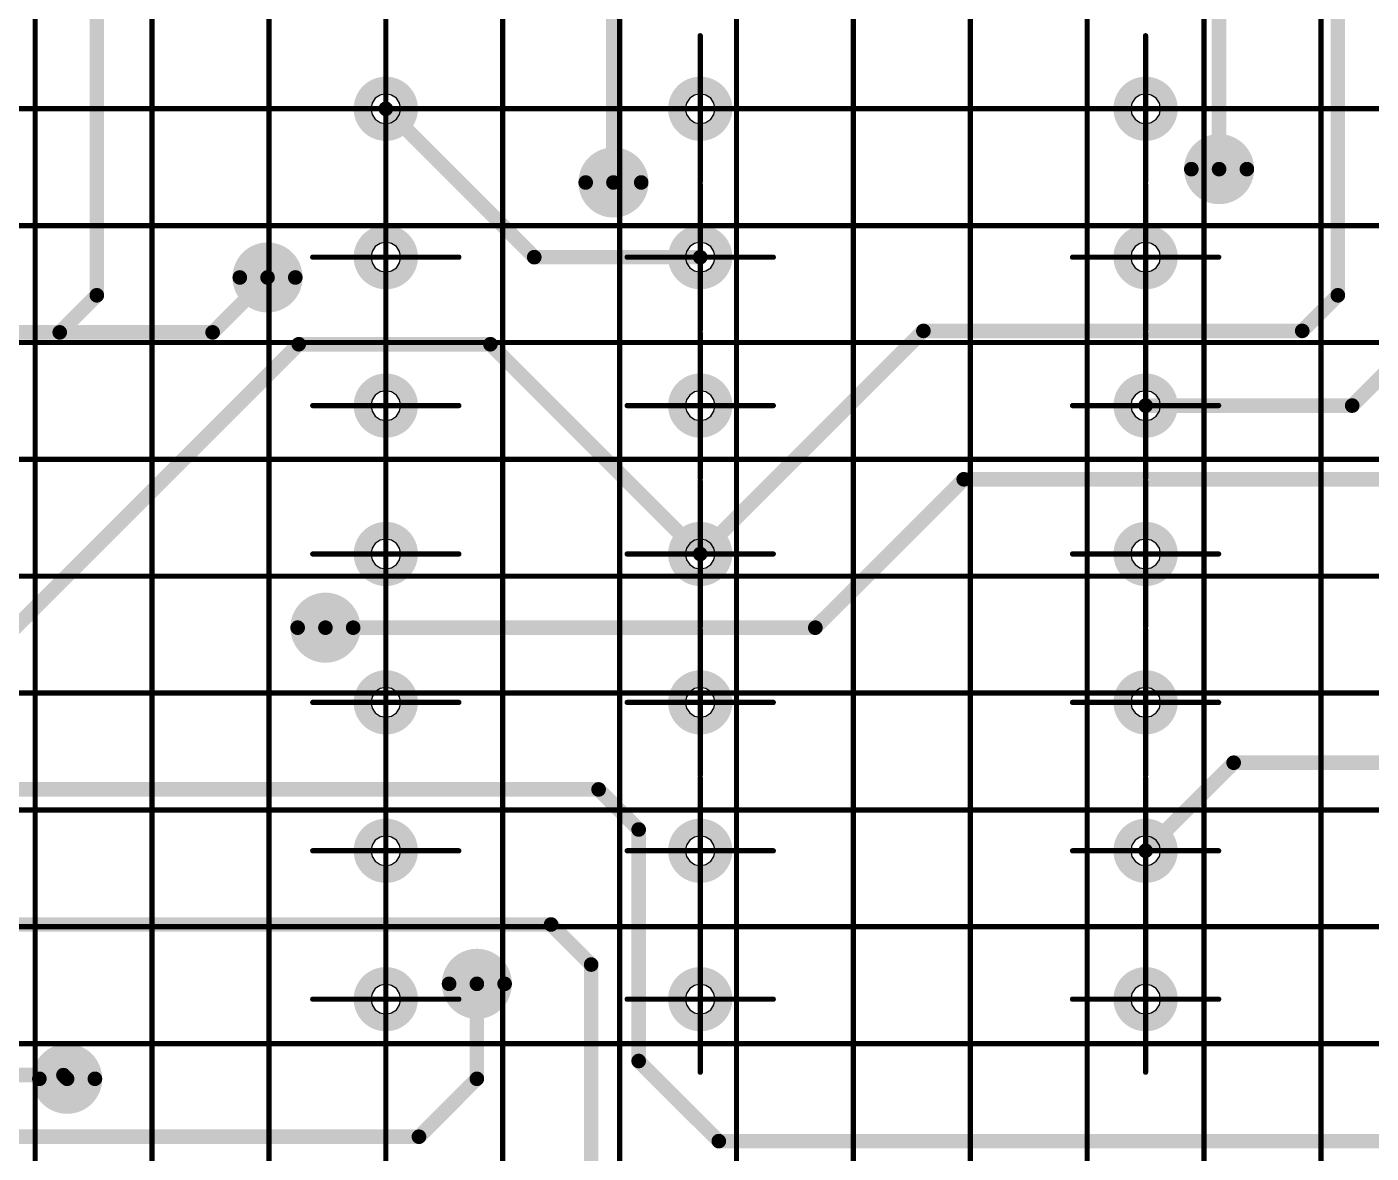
# Model space of a CAD drawing. Header units: millimetres. Extents: x 0 to 841, y 0 to 2540.
# Drawn here: x 638.72 to 684.72, y 2331.25 to 2369.8 of the extents above; entities that cross this region are included whole.
import ezdxf

# ---------------------------------------------------------------- set-up
doc = ezdxf.new("R2010")
doc.units = ezdxf.units.MM
for name, color, linetype in [('Mechanical11', 56, 'Continuous'), ('Mechanical12', 56, 'Continuous'), ('Mechanical7', 56, 'Continuous'), ('Mechanical9', 56, 'Continuous')]:
    doc.layers.add(name, color=color, linetype=linetype)

# ---------------------------------------------------------------- blocks, each defined once
blk = doc.blocks.new('BOASVIEW______B______L_____2__2_32_1_B_3')
at = {"layer": 'Mechanical11'}
for p, q in [((-197.805, -85.049), (-198, -85.01)), ((-198, -85.01), (-198, -85.52)), ((-197.64, -85.16), (-197.805, -85.049)), ((-182.565, -85.049), (-182.76, -85.01)), ((-182.76, -85.01), (-182.76, -85.52)), ((-182.4, -85.16), (-182.565, -85.049)), ((-171.805, -85.049), (-172, -85.01)), ((-172, -85.01), (-172, -85.52)), ((-171.64, -85.16), (-171.805, -85.049)), ((-198, -85.52), (-198.51, -85.52)), ((-198.51, -85.52), (-198.471, -85.715)), ((-198, -85.52), (-197.49, -85.52)), ((-198, -86.03), (-198, -85.52)), ((-197.529, -85.325), (-197.64, -85.16)), ((-197.49, -85.52), (-197.529, -85.325)), ((-182.76, -85.52), (-183.27, -85.52)), ((-183.27, -85.52), (-183.231, -85.715)), ((-182.76, -85.52), (-182.25, -85.52)), ((-182.76, -86.03), (-182.76, -85.52)), ((-182.289, -85.325), (-182.4, -85.16)), ((-182.25, -85.52), (-182.289, -85.325)), ((-172, -85.52), (-172.51, -85.52)), ((-172.51, -85.52), (-172.471, -85.715)), ((-172, -85.52), (-171.49, -85.52)), ((-172, -86.03), (-172, -85.52)), ((-171.529, -85.325), (-171.64, -85.16)), ((-171.49, -85.52), (-171.529, -85.325)), ((-198.471, -85.715), (-198.36, -85.881)), ((-198.36, -85.881), (-198.195, -85.991)), ((-198.195, -85.991), (-198, -86.03)), ((-183.231, -85.715), (-183.12, -85.881)), ((-183.12, -85.881), (-182.955, -85.991)), ((-182.955, -85.991), (-182.76, -86.03)), ((-172.471, -85.715), (-172.361, -85.881)), ((-172.361, -85.881), (-172.195, -85.991)), ((-172.195, -85.991), (-172, -86.03)), ((-197.805, -90.129), (-198, -90.09)), ((-198, -90.09), (-198, -90.6)), ((-197.64, -90.24), (-197.805, -90.129)), ((-182.565, -90.129), (-182.76, -90.09)), ((-182.76, -90.09), (-182.76, -90.6)), ((-182.4, -90.24), (-182.565, -90.129)), ((-171.805, -90.129), (-172, -90.09)), ((-172, -90.09), (-172, -90.6)), ((-171.64, -90.24), (-171.805, -90.129)), ((-198, -90.6), (-198.51, -90.6)), ((-198.51, -90.6), (-198.471, -90.795)), ((-198, -90.6), (-197.49, -90.6)), ((-198, -91.11), (-198, -90.6)), ((-197.529, -90.405), (-197.64, -90.24)), ((-197.49, -90.6), (-197.529, -90.405)), ((-182.76, -90.6), (-183.27, -90.6)), ((-183.27, -90.6), (-183.231, -90.795)), ((-182.76, -90.6), (-182.25, -90.6)), ((-182.76, -91.11), (-182.76, -90.6)), ((-182.289, -90.405), (-182.4, -90.24)), ((-182.25, -90.6), (-182.289, -90.405)), ((-172, -90.6), (-172.51, -90.6)), ((-172.51, -90.6), (-172.471, -90.795)), ((-172, -90.6), (-171.49, -90.6)), ((-172, -91.11), (-172, -90.6)), ((-171.529, -90.405), (-171.64, -90.24)), ((-171.49, -90.6), (-171.529, -90.405)), ((-198.471, -90.795), (-198.36, -90.961)), ((-198.36, -90.961), (-198.195, -91.071)), ((-198.195, -91.071), (-198, -91.11)), ((-183.231, -90.795), (-183.12, -90.961)), ((-183.12, -90.961), (-182.955, -91.071)), ((-182.955, -91.071), (-182.76, -91.11)), ((-172.471, -90.795), (-172.361, -90.961)), ((-172.361, -90.961), (-172.195, -91.071)), ((-172.195, -91.071), (-172, -91.11)), ((-197.805, -95.209), (-198, -95.17)), ((-198, -95.17), (-198, -95.68)), ((-197.64, -95.32), (-197.805, -95.209)), ((-182.565, -95.209), (-182.76, -95.17)), ((-182.76, -95.17), (-182.76, -95.68)), ((-182.4, -95.32), (-182.565, -95.209)), ((-171.805, -95.209), (-172, -95.17)), ((-172, -95.17), (-172, -95.68)), ((-171.64, -95.32), (-171.805, -95.209)), ((-198, -95.68), (-198.51, -95.68)), ((-198.51, -95.68), (-198.471, -95.875)), ((-198, -95.68), (-197.49, -95.68)), ((-198, -96.19), (-198, -95.68)), ((-197.529, -95.485), (-197.64, -95.32)), ((-197.49, -95.68), (-197.529, -95.485)), ((-182.76, -95.68), (-183.27, -95.68)), ((-183.27, -95.68), (-183.231, -95.875)), ((-182.76, -95.68), (-182.25, -95.68)), ((-182.76, -96.19), (-182.76, -95.68)), ((-182.289, -95.485), (-182.4, -95.32)), ((-182.25, -95.68), (-182.289, -95.485)), ((-172, -95.68), (-172.51, -95.68)), ((-172.51, -95.68), (-172.471, -95.875)), ((-172, -95.68), (-171.49, -95.68)), ((-172, -96.19), (-172, -95.68)), ((-171.529, -95.485), (-171.64, -95.32)), ((-171.49, -95.68), (-171.529, -95.485)), ((-198.471, -95.875), (-198.36, -96.041)), ((-198.36, -96.041), (-198.195, -96.151)), ((-183.231, -95.875), (-183.12, -96.041)), ((-183.12, -96.041), (-182.955, -96.151)), ((-172.471, -95.875), (-172.361, -96.041)), ((-172.361, -96.041), (-172.195, -96.151)), ((-198.195, -96.151), (-198, -96.19)), ((-182.955, -96.151), (-182.76, -96.19)), ((-172.195, -96.151), (-172, -96.19)), ((-197.805, -100.289), (-198, -100.25)), ((-198, -100.25), (-198, -100.76)), ((-182.565, -100.289), (-182.76, -100.25)), ((-182.76, -100.25), (-182.76, -100.76)), ((-171.805, -100.289), (-172, -100.25)), ((-172, -100.25), (-172, -100.76)), ((-197.64, -100.4), (-197.805, -100.289)), ((-197.529, -100.565), (-197.64, -100.4)), ((-197.49, -100.76), (-197.529, -100.565)), ((-182.4, -100.4), (-182.565, -100.289)), ((-182.289, -100.565), (-182.4, -100.4)), ((-182.25, -100.76), (-182.289, -100.565)), ((-171.64, -100.4), (-171.805, -100.289)), ((-171.529, -100.565), (-171.64, -100.4)), ((-171.49, -100.76), (-171.529, -100.565)), ((-198, -100.76), (-198.51, -100.76)), ((-198.51, -100.76), (-198.471, -100.955)), ((-198.471, -100.955), (-198.36, -101.121)), ((-198.36, -101.121), (-198.195, -101.231)), ((-198, -100.76), (-197.49, -100.76)), ((-198, -101.27), (-198, -100.76)), ((-182.76, -100.76), (-183.27, -100.76)), ((-183.27, -100.76), (-183.231, -100.955)), ((-183.231, -100.955), (-183.12, -101.121)), ((-183.12, -101.121), (-182.955, -101.231)), ((-182.76, -100.76), (-182.25, -100.76)), ((-182.76, -101.27), (-182.76, -100.76)), ((-172, -100.76), (-172.51, -100.76)), ((-172.51, -100.76), (-172.471, -100.955)), ((-172.471, -100.955), (-172.361, -101.121)), ((-172.361, -101.121), (-172.195, -101.231)), ((-172, -100.76), (-171.49, -100.76)), ((-172, -101.27), (-172, -100.76)), ((-198.195, -101.231), (-198, -101.27)), ((-182.955, -101.231), (-182.76, -101.27)), ((-172.195, -101.231), (-172, -101.27)), ((-197.805, -105.369), (-198, -105.33)), ((-198, -105.33), (-198, -105.84)), ((-182.565, -105.369), (-182.76, -105.33)), ((-182.76, -105.33), (-182.76, -105.84)), ((-171.805, -105.369), (-172, -105.33)), ((-172, -105.33), (-172, -105.84)), ((-197.64, -105.48), (-197.805, -105.369)), ((-197.529, -105.645), (-197.64, -105.48)), ((-197.49, -105.84), (-197.529, -105.645)), ((-182.4, -105.48), (-182.565, -105.369)), ((-182.289, -105.645), (-182.4, -105.48)), ((-182.25, -105.84), (-182.289, -105.645)), ((-171.64, -105.48), (-171.805, -105.369)), ((-171.529, -105.645), (-171.64, -105.48)), ((-171.49, -105.84), (-171.529, -105.645)), ((-198, -105.84), (-198.51, -105.84)), ((-198.51, -105.84), (-198.471, -106.035)), ((-198.471, -106.035), (-198.36, -106.201)), ((-198.36, -106.201), (-198.195, -106.311)), ((-198, -105.84), (-197.49, -105.84)), ((-198, -106.35), (-198, -105.84)), ((-182.76, -105.84), (-183.27, -105.84)), ((-183.27, -105.84), (-183.231, -106.035)), ((-183.231, -106.035), (-183.12, -106.201)), ((-183.12, -106.201), (-182.955, -106.311)), ((-182.76, -105.84), (-182.25, -105.84)), ((-182.76, -106.35), (-182.76, -105.84)), ((-172, -105.84), (-172.51, -105.84)), ((-172.51, -105.84), (-172.471, -106.035)), ((-172.471, -106.035), (-172.361, -106.201)), ((-172.361, -106.201), (-172.195, -106.311)), ((-172, -105.84), (-171.49, -105.84)), ((-172, -106.35), (-172, -105.84)), ((-198.195, -106.311), (-198, -106.35)), ((-182.955, -106.311), (-182.76, -106.35)), ((-172.195, -106.311), (-172, -106.35)), ((-197.805, -110.449), (-198, -110.41)), ((-198, -110.41), (-198, -110.92)), ((-197.64, -110.56), (-197.805, -110.449)), ((-197.529, -110.725), (-197.64, -110.56)), ((-197.49, -110.92), (-197.529, -110.725)), ((-182.565, -110.449), (-182.76, -110.41)), ((-182.76, -110.41), (-182.76, -110.92)), ((-182.4, -110.56), (-182.565, -110.449)), ((-182.289, -110.725), (-182.4, -110.56)), ((-182.25, -110.92), (-182.289, -110.725)), ((-171.805, -110.449), (-172, -110.41)), ((-172, -110.41), (-172, -110.92)), ((-171.64, -110.56), (-171.805, -110.449)), ((-171.529, -110.725), (-171.64, -110.56)), ((-171.49, -110.92), (-171.529, -110.725)), ((-198, -110.92), (-198.51, -110.92)), ((-198.51, -110.92), (-198.471, -111.115)), ((-198.471, -111.115), (-198.36, -111.281)), ((-198.36, -111.281), (-198.195, -111.391)), ((-198, -110.92), (-197.49, -110.92)), ((-198, -111.43), (-198, -110.92)), ((-182.76, -110.92), (-183.27, -110.92)), ((-183.27, -110.92), (-183.231, -111.115)), ((-183.231, -111.115), (-183.12, -111.281)), ((-183.12, -111.281), (-182.955, -111.391)), ((-182.76, -110.92), (-182.25, -110.92)), ((-182.76, -111.43), (-182.76, -110.92)), ((-172, -110.92), (-172.51, -110.92)), ((-172.51, -110.92), (-172.471, -111.115)), ((-172.471, -111.115), (-172.361, -111.281)), ((-172.361, -111.281), (-172.195, -111.391)), ((-172, -110.92), (-171.49, -110.92)), ((-172, -111.43), (-172, -110.92)), ((-198.195, -111.391), (-198, -111.43)), ((-182.955, -111.391), (-182.76, -111.43)), ((-172.195, -111.391), (-172, -111.43)), ((-197.805, -115.529), (-198, -115.49)), ((-198, -115.49), (-198, -116)), ((-197.64, -115.64), (-197.805, -115.529)), ((-197.529, -115.805), (-197.64, -115.64)), ((-197.49, -116), (-197.529, -115.805)), ((-182.565, -115.529), (-182.76, -115.49)), ((-182.76, -115.49), (-182.76, -116)), ((-182.4, -115.64), (-182.565, -115.529)), ((-182.289, -115.805), (-182.4, -115.64)), ((-182.25, -116), (-182.289, -115.805)), ((-171.805, -115.529), (-172, -115.49)), ((-172, -115.49), (-172, -116)), ((-171.64, -115.64), (-171.805, -115.529)), ((-171.529, -115.805), (-171.64, -115.64)), ((-171.49, -116), (-171.529, -115.805)), ((-198, -116), (-198.51, -116)), ((-198.51, -116), (-198.471, -116.195)), ((-198.471, -116.195), (-198.36, -116.361)), ((-198.36, -116.361), (-198.195, -116.471)), ((-198, -116), (-197.49, -116)), ((-198, -116.51), (-198, -116)), ((-182.76, -116), (-183.27, -116)), ((-183.27, -116), (-183.231, -116.195)), ((-183.231, -116.195), (-183.12, -116.361)), ((-183.12, -116.361), (-182.955, -116.471)), ((-182.76, -116), (-182.25, -116)), ((-182.76, -116.51), (-182.76, -116)), ((-172, -116), (-172.51, -116)), ((-172.51, -116), (-172.471, -116.195)), ((-172.471, -116.195), (-172.361, -116.361)), ((-172.361, -116.361), (-172.195, -116.471)), ((-172, -116), (-171.49, -116)), ((-172, -116.51), (-172, -116)), ((-198.195, -116.471), (-198, -116.51)), ((-182.955, -116.471), (-182.76, -116.51)), ((-172.195, -116.471), (-172, -116.51))]:
    blk.add_line(p, q, dxfattribs=at)
for points, const_width in [([(-160.745, -82.794, 1), (-161.445, -82.794, 1)], 0.7), ([(-161.62, -82.794, 1), (-161.27, -82.794, 1)], 0.35), ([(-160.92, -82.794, 1), (-160.57, -82.794, 1)], 0.35), ([(-174.766, -86.045, 1), (-175.466, -86.045, 1)], 0.7), ([(-175.641, -86.045, 1), (-175.291, -86.045, 1)], 0.35), ([(-174.941, -86.045, 1), (-174.591, -86.045, 1)], 0.35), ([(-169.584, -98.237, 1), (-170.284, -98.237, 1)], 0.7), ([(-170.459, -98.237, 1), (-170.109, -98.237, 1)], 0.35), ([(-169.759, -98.237, 1), (-169.409, -98.237, 1)], 0.35), ([(-167.603, -110.226, 1), (-168.303, -110.226, 1)], 0.7), ([(-168.478, -110.226, 1), (-168.128, -110.226, 1)], 0.35), ([(-167.778, -110.226, 1), (-167.428, -110.226, 1)], 0.35), ([(-179.44, -113.477, 1), (-180.14, -113.477, 1)], 0.7), ([(-180.315, -113.477, 1), (-179.965, -113.477, 1)], 0.35), ([(-179.615, -113.477, 1), (-179.265, -113.477, 1)], 0.35), ([(-200.166, -113.934, 1), (-200.866, -113.934, 1)], 0.7), ([(-201.041, -113.934, 1), (-200.691, -113.934, 1)], 0.35), ([(-200.341, -113.934, 1), (-199.991, -113.934, 1)], 0.35)]:
    blk.add_lwpolyline(points, format="xyb", close=True, dxfattribs=dict(at, const_width=const_width))
at = {"layer": 'Mechanical12'}
for p, q in [((-198.195, -85.049), (-198.36, -85.16)), ((-198, -85.01), (-198.195, -85.049)), ((-198, -85.52), (-198, -85.01)), ((-182.955, -85.049), (-183.12, -85.16)), ((-182.76, -85.01), (-182.955, -85.049)), ((-182.76, -85.52), (-182.76, -85.01)), ((-172.195, -85.049), (-172.361, -85.16)), ((-172, -85.01), (-172.195, -85.049)), ((-172, -85.52), (-172, -85.01)), ((-198.471, -85.325), (-198.51, -85.52)), ((-198.51, -85.52), (-198, -85.52)), ((-198.36, -85.16), (-198.471, -85.325)), ((-197.49, -85.52), (-198, -85.52)), ((-198, -85.52), (-198, -86.03)), ((-197.529, -85.715), (-197.49, -85.52)), ((-183.231, -85.325), (-183.27, -85.52)), ((-183.27, -85.52), (-182.76, -85.52)), ((-183.12, -85.16), (-183.231, -85.325)), ((-182.25, -85.52), (-182.76, -85.52)), ((-182.76, -85.52), (-182.76, -86.03)), ((-182.289, -85.715), (-182.25, -85.52)), ((-172.471, -85.325), (-172.51, -85.52)), ((-172.51, -85.52), (-172, -85.52)), ((-172.361, -85.16), (-172.471, -85.325)), ((-171.49, -85.52), (-172, -85.52)), ((-172, -85.52), (-172, -86.03)), ((-171.529, -85.715), (-171.49, -85.52)), ((-198, -86.03), (-197.805, -85.991)), ((-197.805, -85.991), (-197.64, -85.881)), ((-197.64, -85.881), (-197.529, -85.715)), ((-182.76, -86.03), (-182.565, -85.991)), ((-182.565, -85.991), (-182.4, -85.881)), ((-182.4, -85.881), (-182.289, -85.715)), ((-172, -86.03), (-171.805, -85.991)), ((-171.805, -85.991), (-171.64, -85.881)), ((-171.64, -85.881), (-171.529, -85.715)), ((-198.195, -90.129), (-198.36, -90.24)), ((-198, -90.09), (-198.195, -90.129)), ((-198, -90.6), (-198, -90.09)), ((-182.955, -90.129), (-183.12, -90.24)), ((-182.76, -90.09), (-182.955, -90.129)), ((-182.76, -90.6), (-182.76, -90.09)), ((-172.195, -90.129), (-172.361, -90.24)), ((-172, -90.09), (-172.195, -90.129)), ((-172, -90.6), (-172, -90.09)), ((-198.471, -90.405), (-198.51, -90.6)), ((-198.51, -90.6), (-198, -90.6)), ((-198.36, -90.24), (-198.471, -90.405)), ((-197.49, -90.6), (-198, -90.6)), ((-198, -90.6), (-198, -91.11)), ((-197.529, -90.795), (-197.49, -90.6)), ((-183.231, -90.405), (-183.27, -90.6)), ((-183.27, -90.6), (-182.76, -90.6)), ((-183.12, -90.24), (-183.231, -90.405)), ((-182.25, -90.6), (-182.76, -90.6)), ((-182.76, -90.6), (-182.76, -91.11)), ((-182.289, -90.795), (-182.25, -90.6)), ((-172.471, -90.405), (-172.51, -90.6)), ((-172.51, -90.6), (-172, -90.6)), ((-172.361, -90.24), (-172.471, -90.405)), ((-171.49, -90.6), (-172, -90.6)), ((-172, -90.6), (-172, -91.11)), ((-171.529, -90.795), (-171.49, -90.6)), ((-198, -91.11), (-197.805, -91.071)), ((-197.805, -91.071), (-197.64, -90.961)), ((-197.64, -90.961), (-197.529, -90.795)), ((-182.76, -91.11), (-182.565, -91.071)), ((-182.565, -91.071), (-182.4, -90.961)), ((-182.4, -90.961), (-182.289, -90.795)), ((-172, -91.11), (-171.805, -91.071)), ((-171.805, -91.071), (-171.64, -90.961)), ((-171.64, -90.961), (-171.529, -90.795)), ((-198.195, -95.209), (-198.36, -95.32)), ((-198, -95.17), (-198.195, -95.209)), ((-198, -95.68), (-198, -95.17)), ((-182.955, -95.209), (-183.12, -95.32)), ((-182.76, -95.17), (-182.955, -95.209)), ((-182.76, -95.68), (-182.76, -95.17)), ((-172.195, -95.209), (-172.361, -95.32)), ((-172, -95.17), (-172.195, -95.209)), ((-172, -95.68), (-172, -95.17)), ((-198.471, -95.485), (-198.51, -95.68)), ((-198.51, -95.68), (-198, -95.68)), ((-198.36, -95.32), (-198.471, -95.485)), ((-197.49, -95.68), (-198, -95.68)), ((-198, -95.68), (-198, -96.19)), ((-197.529, -95.875), (-197.49, -95.68)), ((-183.231, -95.485), (-183.27, -95.68)), ((-183.27, -95.68), (-182.76, -95.68)), ((-183.12, -95.32), (-183.231, -95.485)), ((-182.25, -95.68), (-182.76, -95.68)), ((-182.76, -95.68), (-182.76, -96.19)), ((-182.289, -95.875), (-182.25, -95.68)), ((-172.471, -95.485), (-172.51, -95.68)), ((-172.51, -95.68), (-172, -95.68)), ((-172.361, -95.32), (-172.471, -95.485)), ((-171.49, -95.68), (-172, -95.68)), ((-172, -95.68), (-172, -96.19)), ((-171.529, -95.875), (-171.49, -95.68)), ((-197.805, -96.151), (-197.64, -96.041)), ((-197.64, -96.041), (-197.529, -95.875)), ((-182.565, -96.151), (-182.4, -96.041)), ((-182.4, -96.041), (-182.289, -95.875)), ((-171.805, -96.151), (-171.64, -96.041)), ((-171.64, -96.041), (-171.529, -95.875)), ((-198, -96.19), (-197.805, -96.151)), ((-182.76, -96.19), (-182.565, -96.151)), ((-172, -96.19), (-171.805, -96.151)), ((-198, -100.25), (-198.195, -100.289)), ((-198, -100.76), (-198, -100.25)), ((-182.76, -100.25), (-182.955, -100.289)), ((-182.76, -100.76), (-182.76, -100.25)), ((-172, -100.25), (-172.195, -100.289)), ((-172, -100.76), (-172, -100.25)), ((-198.471, -100.565), (-198.51, -100.76)), ((-198.36, -100.4), (-198.471, -100.565)), ((-198.195, -100.289), (-198.36, -100.4)), ((-183.231, -100.565), (-183.27, -100.76)), ((-183.12, -100.4), (-183.231, -100.565)), ((-182.955, -100.289), (-183.12, -100.4)), ((-172.471, -100.565), (-172.51, -100.76)), ((-172.361, -100.4), (-172.471, -100.565)), ((-172.195, -100.289), (-172.361, -100.4)), ((-198.51, -100.76), (-198, -100.76)), ((-197.49, -100.76), (-198, -100.76)), ((-198, -100.76), (-198, -101.27)), ((-197.805, -101.231), (-197.64, -101.121)), ((-197.64, -101.121), (-197.529, -100.955)), ((-197.529, -100.955), (-197.49, -100.76)), ((-183.27, -100.76), (-182.76, -100.76)), ((-182.25, -100.76), (-182.76, -100.76)), ((-182.76, -100.76), (-182.76, -101.27)), ((-182.565, -101.231), (-182.4, -101.121)), ((-182.4, -101.121), (-182.289, -100.955)), ((-182.289, -100.955), (-182.25, -100.76)), ((-172.51, -100.76), (-172, -100.76)), ((-171.49, -100.76), (-172, -100.76)), ((-172, -100.76), (-172, -101.27)), ((-171.805, -101.231), (-171.64, -101.121)), ((-171.64, -101.121), (-171.529, -100.955)), ((-171.529, -100.955), (-171.49, -100.76)), ((-198, -101.27), (-197.805, -101.231)), ((-182.76, -101.27), (-182.565, -101.231)), ((-172, -101.27), (-171.805, -101.231)), ((-198, -105.33), (-198.195, -105.369)), ((-198, -105.84), (-198, -105.33)), ((-182.76, -105.33), (-182.955, -105.369)), ((-182.76, -105.84), (-182.76, -105.33)), ((-172, -105.33), (-172.195, -105.369)), ((-172, -105.84), (-172, -105.33)), ((-198.471, -105.645), (-198.51, -105.84)), ((-198.36, -105.48), (-198.471, -105.645)), ((-198.195, -105.369), (-198.36, -105.48)), ((-183.231, -105.645), (-183.27, -105.84)), ((-183.12, -105.48), (-183.231, -105.645)), ((-182.955, -105.369), (-183.12, -105.48)), ((-172.471, -105.645), (-172.51, -105.84)), ((-172.361, -105.48), (-172.471, -105.645)), ((-172.195, -105.369), (-172.361, -105.48)), ((-198.51, -105.84), (-198, -105.84)), ((-197.49, -105.84), (-198, -105.84)), ((-198, -105.84), (-198, -106.35)), ((-197.805, -106.311), (-197.64, -106.201)), ((-197.64, -106.201), (-197.529, -106.035)), ((-197.529, -106.035), (-197.49, -105.84)), ((-183.27, -105.84), (-182.76, -105.84)), ((-182.25, -105.84), (-182.76, -105.84)), ((-182.76, -105.84), (-182.76, -106.35)), ((-182.565, -106.311), (-182.4, -106.201)), ((-182.4, -106.201), (-182.289, -106.035)), ((-182.289, -106.035), (-182.25, -105.84)), ((-172.51, -105.84), (-172, -105.84)), ((-171.49, -105.84), (-172, -105.84)), ((-172, -105.84), (-172, -106.35)), ((-171.805, -106.311), (-171.64, -106.201)), ((-171.64, -106.201), (-171.529, -106.035)), ((-171.529, -106.035), (-171.49, -105.84)), ((-198, -106.35), (-197.805, -106.311)), ((-182.76, -106.35), (-182.565, -106.311)), ((-172, -106.35), (-171.805, -106.311)), ((-198.471, -110.725), (-198.51, -110.92)), ((-198.36, -110.56), (-198.471, -110.725)), ((-198.195, -110.449), (-198.36, -110.56)), ((-198, -110.41), (-198.195, -110.449)), ((-198, -110.92), (-198, -110.41)), ((-183.231, -110.725), (-183.27, -110.92)), ((-183.12, -110.56), (-183.231, -110.725)), ((-182.955, -110.449), (-183.12, -110.56)), ((-182.76, -110.41), (-182.955, -110.449)), ((-182.76, -110.92), (-182.76, -110.41)), ((-172.471, -110.725), (-172.51, -110.92)), ((-172.361, -110.56), (-172.471, -110.725)), ((-172.195, -110.449), (-172.361, -110.56)), ((-172, -110.41), (-172.195, -110.449)), ((-172, -110.92), (-172, -110.41)), ((-198.51, -110.92), (-198, -110.92)), ((-197.49, -110.92), (-198, -110.92)), ((-198, -110.92), (-198, -111.43)), ((-197.805, -111.391), (-197.64, -111.281)), ((-197.64, -111.281), (-197.529, -111.115)), ((-197.529, -111.115), (-197.49, -110.92)), ((-183.27, -110.92), (-182.76, -110.92)), ((-182.25, -110.92), (-182.76, -110.92)), ((-182.76, -110.92), (-182.76, -111.43)), ((-182.565, -111.391), (-182.4, -111.281)), ((-182.4, -111.281), (-182.289, -111.115)), ((-182.289, -111.115), (-182.25, -110.92)), ((-172.51, -110.92), (-172, -110.92)), ((-171.49, -110.92), (-172, -110.92)), ((-172, -110.92), (-172, -111.43)), ((-171.805, -111.391), (-171.64, -111.281)), ((-171.64, -111.281), (-171.529, -111.115)), ((-171.529, -111.115), (-171.49, -110.92)), ((-198, -111.43), (-197.805, -111.391)), ((-182.76, -111.43), (-182.565, -111.391)), ((-172, -111.43), (-171.805, -111.391)), ((-198.471, -115.805), (-198.51, -116)), ((-198.36, -115.64), (-198.471, -115.805)), ((-198.195, -115.529), (-198.36, -115.64)), ((-198, -115.49), (-198.195, -115.529)), ((-198, -116), (-198, -115.49)), ((-183.231, -115.805), (-183.27, -116)), ((-183.12, -115.64), (-183.231, -115.805)), ((-182.955, -115.529), (-183.12, -115.64)), ((-182.76, -115.49), (-182.955, -115.529)), ((-182.76, -116), (-182.76, -115.49)), ((-172.471, -115.805), (-172.51, -116)), ((-172.361, -115.64), (-172.471, -115.805)), ((-172.195, -115.529), (-172.361, -115.64)), ((-172, -115.49), (-172.195, -115.529)), ((-172, -116), (-172, -115.49)), ((-198.51, -116), (-198, -116)), ((-197.49, -116), (-198, -116)), ((-198, -116), (-198, -116.51)), ((-197.805, -116.471), (-197.64, -116.361)), ((-197.64, -116.361), (-197.529, -116.195)), ((-197.529, -116.195), (-197.49, -116)), ((-183.27, -116), (-182.76, -116)), ((-182.25, -116), (-182.76, -116)), ((-182.76, -116), (-182.76, -116.51)), ((-182.565, -116.471), (-182.4, -116.361)), ((-182.4, -116.361), (-182.289, -116.195)), ((-182.289, -116.195), (-182.25, -116)), ((-172.51, -116), (-172, -116)), ((-171.49, -116), (-172, -116)), ((-172, -116), (-172, -116.51)), ((-171.805, -116.471), (-171.64, -116.361)), ((-171.64, -116.361), (-171.529, -116.195)), ((-171.529, -116.195), (-171.49, -116)), ((-198, -116.51), (-197.805, -116.471)), ((-182.76, -116.51), (-182.565, -116.471)), ((-172, -116.51), (-171.805, -116.471))]:
    blk.add_line(p, q, dxfattribs=at)
at = {"layer": 'Mechanical12', "const_width": 0.5}
for points in [[(-179.028, -79.136), (-179.028, -86.705)], [(-183.396, -80.66), (-207.882, -80.66)], [(-180.653, -83.403), (-183.396, -80.66)], [(-173.135, -80.812), (-175.116, -82.794)], [(-119.642, -80.812), (-173.135, -80.812)], [(-175.116, -82.794), (-175.116, -86.045)], [(-160.969, -82.92), (-161.095, -82.794)], [(-136, -82.92), (-160.969, -82.92)], [(-180.653, -83.403), (-180.653, -91.328)], [(-177.656, -88.077), (-179.028, -86.705)], [(-143.62, -88.077), (-177.656, -88.077)], [(-198, -90.6), (-201.014, -93.614)], [(-179.282, -92.7), (-180.653, -91.328)], [(-156.574, -92.7), (-179.282, -92.7)], [(-201.014, -93.614), (-302.624, -93.614)], [(-156.76, -95.68), (-169.02, -107.94)], [(-186.698, -98.237), (-191.778, -103.317)], [(-169.934, -98.237), (-186.698, -98.237)], [(-182.76, -100.76), (-190.397, -108.397)], [(-175.58, -107.94), (-182.76, -100.76)], [(-191.778, -103.317), (-212.911, -103.317)], [(-205.071, -105.84), (-206.561, -107.33)], [(-198, -105.84), (-205.071, -105.84)], [(-169.02, -107.94), (-175.58, -107.94)], [(-166.074, -108.346), (-167.953, -110.226)], [(-160.841, -108.346), (-166.074, -108.346)], [(-160.841, -108.346), (-162.111, -109.616)], [(-137.746, -108.346), (-160.841, -108.346)], [(-203.361, -108.397), (-204.58, -109.616)], [(-190.397, -108.397), (-203.361, -108.397)], [(-204.58, -109.616), (-204.58, -132.628)], [(-162.111, -109.616), (-162.111, -122.062)], [(-177.08, -110.92), (-182.76, -110.92)], [(-172, -116), (-177.08, -110.92)], [(-179.79, -113.477), (-179.79, -123.63)], [(-200.516, -113.934), (-200.516, -119.979)]]:
    blk.add_lwpolyline(points, dxfattribs=at)
at = {"layer": 'Mechanical12'}
for points, const_width in [([(-183.521, -80.66, 1), (-183.271, -80.66, 1)], 0.25), ([(-183.521, -80.66, 1), (-183.271, -80.66, 1)], 0.25), ([(-173.26, -80.812, 1), (-173.01, -80.812, 1)], 0.25), ([(-173.26, -80.812, 1), (-173.01, -80.812, 1)], 0.25), ([(-160.145, -82.794, 1), (-162.045, -82.794, 1)], 0.5), ([(-175.241, -82.794, 1), (-174.991, -82.794, 1)], 0.25), ([(-175.241, -82.794, 1), (-174.991, -82.794, 1)], 0.25), ([(-162.17, -82.794, 1), (-161.92, -82.794, 1)], 0.25), ([(-161.22, -82.794, 1), (-160.97, -82.794, 1)], 0.25), ([(-161.094, -82.92, 1), (-160.844, -82.92, 1)], 0.25), ([(-161.094, -82.92, 1), (-160.844, -82.92, 1)], 0.25), ([(-160.27, -82.794, 1), (-160.02, -82.794, 1)], 0.25), ([(-180.778, -83.403, 1), (-180.528, -83.403, 1)], 0.25), ([(-180.778, -83.403, 1), (-180.528, -83.403, 1)], 0.25), ([(-197.2, -85.52, 1), (-198.8, -85.52, 1)], 0.6), ([(-181.96, -85.52, 1), (-183.56, -85.52, 1)], 0.6), ([(-171.2, -85.52, 1), (-172.8, -85.52, 1)], 0.6), ([(-174.166, -86.045, 1), (-176.066, -86.045, 1)], 0.5), ([(-198.95, -85.52, 1), (-198.65, -85.52, 1)], 0.3), ([(-197.35, -85.52, 1), (-197.05, -85.52, 1)], 0.3), ([(-183.71, -85.52, 1), (-183.41, -85.52, 1)], 0.3), ([(-182.11, -85.52, 1), (-181.81, -85.52, 1)], 0.3), ([(-172.95, -85.52, 1), (-172.65, -85.52, 1)], 0.3), ([(-171.35, -85.52, 1), (-171.05, -85.52, 1)], 0.3), ([(-176.191, -86.045, 1), (-175.941, -86.045, 1)], 0.25), ([(-175.241, -86.045, 1), (-174.991, -86.045, 1)], 0.25), ([(-174.291, -86.045, 1), (-174.041, -86.045, 1)], 0.25), ([(-179.153, -86.705, 1), (-178.903, -86.705, 1)], 0.25), ([(-179.153, -86.705, 1), (-178.903, -86.705, 1)], 0.25), ([(-177.781, -88.077, 1), (-177.531, -88.077, 1)], 0.25), ([(-177.781, -88.077, 1), (-177.531, -88.077, 1)], 0.25), ([(-197.2, -90.6, 1), (-198.8, -90.6, 1)], 0.6), ([(-181.96, -90.6, 1), (-183.56, -90.6, 1)], 0.6), ([(-171.2, -90.6, 1), (-172.8, -90.6, 1)], 0.6), ([(-198.95, -90.6, 1), (-198.65, -90.6, 1)], 0.3), ([(-198.125, -90.6, 1), (-197.875, -90.6, 1)], 0.25), ([(-197.35, -90.6, 1), (-197.05, -90.6, 1)], 0.3), ([(-183.71, -90.6, 1), (-183.41, -90.6, 1)], 0.3), ([(-182.11, -90.6, 1), (-181.81, -90.6, 1)], 0.3), ([(-172.95, -90.6, 1), (-172.65, -90.6, 1)], 0.3), ([(-171.35, -90.6, 1), (-171.05, -90.6, 1)], 0.3), ([(-180.778, -91.328, 1), (-180.528, -91.328, 1)], 0.25), ([(-180.778, -91.328, 1), (-180.528, -91.328, 1)], 0.25), ([(-179.407, -92.7, 1), (-179.157, -92.7, 1)], 0.25), ([(-179.407, -92.7, 1), (-179.157, -92.7, 1)], 0.25), ([(-201.139, -93.614, 1), (-200.889, -93.614, 1)], 0.25), ([(-201.139, -93.614, 1), (-200.889, -93.614, 1)], 0.25), ([(-197.2, -95.68, 1), (-198.8, -95.68, 1)], 0.6), ([(-181.96, -95.68, 1), (-183.56, -95.68, 1)], 0.6), ([(-171.2, -95.68, 1), (-172.8, -95.68, 1)], 0.6), ([(-198.95, -95.68, 1), (-198.65, -95.68, 1)], 0.3), ([(-197.35, -95.68, 1), (-197.05, -95.68, 1)], 0.3), ([(-183.71, -95.68, 1), (-183.41, -95.68, 1)], 0.3), ([(-182.11, -95.68, 1), (-181.81, -95.68, 1)], 0.3), ([(-172.95, -95.68, 1), (-172.65, -95.68, 1)], 0.3), ([(-171.35, -95.68, 1), (-171.05, -95.68, 1)], 0.3), ([(-168.984, -98.237, 1), (-170.884, -98.237, 1)], 0.5), ([(-186.823, -98.237, 1), (-186.573, -98.237, 1)], 0.25), ([(-186.823, -98.237, 1), (-186.573, -98.237, 1)], 0.25), ([(-171.009, -98.237, 1), (-170.759, -98.237, 1)], 0.25), ([(-170.059, -98.237, 1), (-169.809, -98.237, 1)], 0.25), ([(-169.109, -98.237, 1), (-168.859, -98.237, 1)], 0.25), ([(-197.2, -100.76, 1), (-198.8, -100.76, 1)], 0.6), ([(-181.96, -100.76, 1), (-183.56, -100.76, 1)], 0.6), ([(-171.2, -100.76, 1), (-172.8, -100.76, 1)], 0.6), ([(-198.95, -100.76, 1), (-198.65, -100.76, 1)], 0.3), ([(-197.35, -100.76, 1), (-197.05, -100.76, 1)], 0.3), ([(-183.71, -100.76, 1), (-183.41, -100.76, 1)], 0.3), ([(-182.885, -100.76, 1), (-182.635, -100.76, 1)], 0.25), ([(-182.885, -100.76, 1), (-182.635, -100.76, 1)], 0.25), ([(-182.11, -100.76, 1), (-181.81, -100.76, 1)], 0.3), ([(-172.95, -100.76, 1), (-172.65, -100.76, 1)], 0.3), ([(-171.35, -100.76, 1), (-171.05, -100.76, 1)], 0.3), ([(-191.903, -103.317, 1), (-191.653, -103.317, 1)], 0.25), ([(-191.903, -103.317, 1), (-191.653, -103.317, 1)], 0.25), ([(-197.2, -105.84, 1), (-198.8, -105.84, 1)], 0.6), ([(-181.96, -105.84, 1), (-183.56, -105.84, 1)], 0.6), ([(-171.2, -105.84, 1), (-172.8, -105.84, 1)], 0.6), ([(-205.196, -105.84, 1), (-204.946, -105.84, 1)], 0.25), ([(-205.196, -105.84, 1), (-204.946, -105.84, 1)], 0.25), ([(-198.95, -105.84, 1), (-198.65, -105.84, 1)], 0.3), ([(-198.125, -105.84, 1), (-197.875, -105.84, 1)], 0.25), ([(-197.35, -105.84, 1), (-197.05, -105.84, 1)], 0.3), ([(-183.71, -105.84, 1), (-183.41, -105.84, 1)], 0.3), ([(-182.11, -105.84, 1), (-181.81, -105.84, 1)], 0.3), ([(-172.95, -105.84, 1), (-172.65, -105.84, 1)], 0.3), ([(-171.35, -105.84, 1), (-171.05, -105.84, 1)], 0.3), ([(-175.705, -107.94, 1), (-175.455, -107.94, 1)], 0.25), ([(-175.705, -107.94, 1), (-175.455, -107.94, 1)], 0.25), ([(-169.145, -107.94, 1), (-168.895, -107.94, 1)], 0.25), ([(-169.145, -107.94, 1), (-168.895, -107.94, 1)], 0.25), ([(-166.199, -108.346, 1), (-165.949, -108.346, 1)], 0.25), ([(-166.199, -108.346, 1), (-165.949, -108.346, 1)], 0.25), ([(-160.966, -108.346, 1), (-160.716, -108.346, 1)], 0.25), ([(-160.966, -108.346, 1), (-160.716, -108.346, 1)], 0.25), ([(-160.966, -108.346, 1), (-160.716, -108.346, 1)], 0.25), ([(-203.486, -108.397, 1), (-203.236, -108.397, 1)], 0.25), ([(-203.486, -108.397, 1), (-203.236, -108.397, 1)], 0.25), ([(-190.522, -108.397, 1), (-190.272, -108.397, 1)], 0.25), ([(-190.522, -108.397, 1), (-190.272, -108.397, 1)], 0.25), ([(-204.705, -109.616, 1), (-204.455, -109.616, 1)], 0.25), ([(-204.705, -109.616, 1), (-204.455, -109.616, 1)], 0.25), ([(-167.003, -110.226, 1), (-168.903, -110.226, 1)], 0.5), ([(-162.236, -109.616, 1), (-161.986, -109.616, 1)], 0.25), ([(-162.236, -109.616, 1), (-161.986, -109.616, 1)], 0.25), ([(-197.2, -110.92, 1), (-198.8, -110.92, 1)], 0.6), ([(-181.96, -110.92, 1), (-183.56, -110.92, 1)], 0.6), ([(-171.2, -110.92, 1), (-172.8, -110.92, 1)], 0.6), ([(-169.028, -110.226, 1), (-168.778, -110.226, 1)], 0.25), ([(-168.078, -110.226, 1), (-167.828, -110.226, 1)], 0.25), ([(-167.128, -110.226, 1), (-166.878, -110.226, 1)], 0.25), ([(-198.95, -110.92, 1), (-198.65, -110.92, 1)], 0.3), ([(-197.35, -110.92, 1), (-197.05, -110.92, 1)], 0.3), ([(-183.71, -110.92, 1), (-183.41, -110.92, 1)], 0.3), ([(-182.885, -110.92, 1), (-182.635, -110.92, 1)], 0.25), ([(-182.11, -110.92, 1), (-181.81, -110.92, 1)], 0.3), ([(-177.205, -110.92, 1), (-176.955, -110.92, 1)], 0.25), ([(-177.205, -110.92, 1), (-176.955, -110.92, 1)], 0.25), ([(-172.95, -110.92, 1), (-172.65, -110.92, 1)], 0.3), ([(-171.35, -110.92, 1), (-171.05, -110.92, 1)], 0.3), ([(-178.84, -113.477, 1), (-180.74, -113.477, 1)], 0.5), ([(-199.566, -113.934, 1), (-201.466, -113.934, 1)], 0.5), ([(-180.865, -113.477, 1), (-180.615, -113.477, 1)], 0.25), ([(-179.915, -113.477, 1), (-179.665, -113.477, 1)], 0.25), ([(-178.965, -113.477, 1), (-178.715, -113.477, 1)], 0.25), ([(-201.591, -113.934, 1), (-201.341, -113.934, 1)], 0.25), ([(-200.641, -113.934, 1), (-200.391, -113.934, 1)], 0.25), ([(-199.691, -113.934, 1), (-199.441, -113.934, 1)], 0.25), ([(-197.2, -116, 1), (-198.8, -116, 1)], 0.6), ([(-181.96, -116, 1), (-183.56, -116, 1)], 0.6), ([(-171.2, -116, 1), (-172.8, -116, 1)], 0.6), ([(-198.95, -116, 1), (-198.65, -116, 1)], 0.3), ([(-197.35, -116, 1), (-197.05, -116, 1)], 0.3), ([(-183.71, -116, 1), (-183.41, -116, 1)], 0.3), ([(-182.11, -116, 1), (-181.81, -116, 1)], 0.3), ([(-172.95, -116, 1), (-172.65, -116, 1)], 0.3), ([(-172.125, -116, 1), (-171.875, -116, 1)], 0.25), ([(-171.35, -116, 1), (-171.05, -116, 1)], 0.3)]:
    blk.add_lwpolyline(points, format="xyb", close=True, dxfattribs=dict(at, const_width=const_width))
at = {"layer": 'Mechanical7', "const_width": 0.18}
for points in [[(-198, -83.02), (-198, -88.02)], [(-182.76, -83.02), (-182.76, -88.02)], [(-172, -83.02), (-172, -88.02)], [(-195.5, -85.52), (-200.5, -85.52)], [(-180.26, -85.52), (-185.26, -85.52)], [(-169.5, -85.52), (-174.5, -85.52)], [(-198, -88.1), (-198, -93.1)], [(-182.76, -88.1), (-182.76, -93.1)], [(-172, -88.1), (-172, -93.1)], [(-195.5, -90.6), (-200.5, -90.6)], [(-180.26, -90.6), (-185.26, -90.6)], [(-169.5, -90.6), (-174.5, -90.6)], [(-198, -93.18), (-198, -98.18)], [(-182.76, -93.18), (-182.76, -98.18)], [(-172, -93.18), (-172, -98.18)], [(-195.5, -95.68), (-200.5, -95.68)], [(-180.26, -95.68), (-185.26, -95.68)], [(-169.5, -95.68), (-174.5, -95.68)], [(-198, -98.26), (-198, -103.26)], [(-182.76, -98.26), (-182.76, -103.26)], [(-172, -98.26), (-172, -103.26)], [(-195.5, -100.76), (-200.5, -100.76)], [(-180.26, -100.76), (-185.26, -100.76)], [(-169.5, -100.76), (-174.5, -100.76)], [(-198, -103.34), (-198, -108.34)], [(-182.76, -103.34), (-182.76, -108.34)], [(-172, -103.34), (-172, -108.34)], [(-195.5, -105.84), (-200.5, -105.84)], [(-180.26, -105.84), (-185.26, -105.84)], [(-169.5, -105.84), (-174.5, -105.84)], [(-198, -108.42), (-198, -113.42)], [(-182.76, -108.42), (-182.76, -113.42)], [(-172, -108.42), (-172, -113.42)], [(-195.5, -110.92), (-200.5, -110.92)], [(-180.26, -110.92), (-185.26, -110.92)], [(-169.5, -110.92), (-174.5, -110.92)], [(-198, -113.5), (-198, -118.5)], [(-182.76, -113.5), (-182.76, -118.5)], [(-172, -113.5), (-172, -118.5)], [(-195.5, -116), (-200.5, -116)], [(-180.26, -116), (-185.26, -116)], [(-169.5, -116), (-174.5, -116)]]:
    blk.add_lwpolyline(points, dxfattribs=at)
at = {"layer": 'Mechanical7', "const_width": 0.09}
for points in [[(-198.045, -83.02, 1), (-197.955, -83.02, 1)], [(-182.805, -83.02, 1), (-182.715, -83.02, 1)], [(-172.045, -83.02, 1), (-171.955, -83.02, 1)], [(-200.545, -85.52, 1), (-200.455, -85.52, 1)], [(-195.545, -85.52, 1), (-195.455, -85.52, 1)], [(-185.305, -85.52, 1), (-185.215, -85.52, 1)], [(-180.305, -85.52, 1), (-180.215, -85.52, 1)], [(-174.545, -85.52, 1), (-174.455, -85.52, 1)], [(-169.545, -85.52, 1), (-169.455, -85.52, 1)], [(-198.045, -88.02, 1), (-197.955, -88.02, 1)], [(-198.045, -88.1, 1), (-197.955, -88.1, 1)], [(-182.805, -88.02, 1), (-182.715, -88.02, 1)], [(-182.805, -88.1, 1), (-182.715, -88.1, 1)], [(-172.045, -88.02, 1), (-171.955, -88.02, 1)], [(-172.045, -88.1, 1), (-171.955, -88.1, 1)], [(-200.545, -90.6, 1), (-200.455, -90.6, 1)], [(-195.545, -90.6, 1), (-195.455, -90.6, 1)], [(-185.305, -90.6, 1), (-185.215, -90.6, 1)], [(-180.305, -90.6, 1), (-180.215, -90.6, 1)], [(-174.545, -90.6, 1), (-174.455, -90.6, 1)], [(-169.545, -90.6, 1), (-169.455, -90.6, 1)], [(-198.045, -93.1, 1), (-197.955, -93.1, 1)], [(-198.045, -93.18, 1), (-197.955, -93.18, 1)], [(-182.805, -93.1, 1), (-182.715, -93.1, 1)], [(-182.805, -93.18, 1), (-182.715, -93.18, 1)], [(-172.045, -93.1, 1), (-171.955, -93.1, 1)], [(-172.045, -93.18, 1), (-171.955, -93.18, 1)], [(-200.545, -95.68, 1), (-200.455, -95.68, 1)], [(-195.545, -95.68, 1), (-195.455, -95.68, 1)], [(-185.305, -95.68, 1), (-185.215, -95.68, 1)], [(-180.305, -95.68, 1), (-180.215, -95.68, 1)], [(-174.545, -95.68, 1), (-174.455, -95.68, 1)], [(-169.545, -95.68, 1), (-169.455, -95.68, 1)], [(-198.045, -98.18, 1), (-197.955, -98.18, 1)], [(-198.045, -98.26, 1), (-197.955, -98.26, 1)], [(-182.805, -98.18, 1), (-182.715, -98.18, 1)], [(-182.805, -98.26, 1), (-182.715, -98.26, 1)], [(-172.045, -98.18, 1), (-171.955, -98.18, 1)], [(-172.045, -98.26, 1), (-171.955, -98.26, 1)], [(-200.545, -100.76, 1), (-200.455, -100.76, 1)], [(-195.545, -100.76, 1), (-195.455, -100.76, 1)], [(-185.305, -100.76, 1), (-185.215, -100.76, 1)], [(-180.305, -100.76, 1), (-180.215, -100.76, 1)], [(-174.545, -100.76, 1), (-174.455, -100.76, 1)], [(-169.545, -100.76, 1), (-169.455, -100.76, 1)], [(-198.045, -103.26, 1), (-197.955, -103.26, 1)], [(-198.045, -103.34, 1), (-197.955, -103.34, 1)], [(-182.805, -103.26, 1), (-182.715, -103.26, 1)], [(-182.805, -103.34, 1), (-182.715, -103.34, 1)], [(-172.045, -103.26, 1), (-171.955, -103.26, 1)], [(-172.045, -103.34, 1), (-171.955, -103.34, 1)], [(-200.545, -105.84, 1), (-200.455, -105.84, 1)], [(-195.545, -105.84, 1), (-195.455, -105.84, 1)], [(-185.305, -105.84, 1), (-185.215, -105.84, 1)], [(-180.305, -105.84, 1), (-180.215, -105.84, 1)], [(-174.545, -105.84, 1), (-174.455, -105.84, 1)], [(-169.545, -105.84, 1), (-169.455, -105.84, 1)], [(-198.045, -108.34, 1), (-197.955, -108.34, 1)], [(-198.045, -108.42, 1), (-197.955, -108.42, 1)], [(-182.805, -108.34, 1), (-182.715, -108.34, 1)], [(-182.805, -108.42, 1), (-182.715, -108.42, 1)], [(-172.045, -108.34, 1), (-171.955, -108.34, 1)], [(-172.045, -108.42, 1), (-171.955, -108.42, 1)], [(-200.545, -110.92, 1), (-200.455, -110.92, 1)], [(-195.545, -110.92, 1), (-195.455, -110.92, 1)], [(-185.305, -110.92, 1), (-185.215, -110.92, 1)], [(-180.305, -110.92, 1), (-180.215, -110.92, 1)], [(-174.545, -110.92, 1), (-174.455, -110.92, 1)], [(-169.545, -110.92, 1), (-169.455, -110.92, 1)], [(-198.045, -113.42, 1), (-197.955, -113.42, 1)], [(-198.045, -113.5, 1), (-197.955, -113.5, 1)], [(-182.805, -113.42, 1), (-182.715, -113.42, 1)], [(-182.805, -113.5, 1), (-182.715, -113.5, 1)], [(-172.045, -113.42, 1), (-171.955, -113.42, 1)], [(-172.045, -113.5, 1), (-171.955, -113.5, 1)], [(-200.545, -116, 1), (-200.455, -116, 1)], [(-195.545, -116, 1), (-195.455, -116, 1)], [(-185.305, -116, 1), (-185.215, -116, 1)], [(-180.305, -116, 1), (-180.215, -116, 1)], [(-174.545, -116, 1), (-174.455, -116, 1)], [(-169.545, -116, 1), (-169.455, -116, 1)], [(-198.045, -118.5, 1), (-197.955, -118.5, 1)], [(-182.805, -118.5, 1), (-182.715, -118.5, 1)], [(-172.045, -118.5, 1), (-171.955, -118.5, 1)]]:
    blk.add_lwpolyline(points, format="xyb", close=True, dxfattribs=at)
at = {"layer": 'Mechanical9', "const_width": 0.18}
for points in [[(-204, 0), (-204, -210)], [(-200, 0), (-200, -210)], [(-196, 0), (-196, -210)], [(-192, 0), (-192, -210)], [(-188, 0), (-188, -210)], [(-184, 0), (-184, -210)], [(-180, 0), (-180, -210)], [(-176, 0), (-176, -210)], [(-172, 0), (-172, -210)], [(-168, 0), (-168, -210)], [(-164, 0), (-164, -210)], [(-160, 0), (-160, -210)], [(0, -84), (-320, -84)], [(0, -88), (-320, -88)], [(0, -92), (-320, -92)], [(0, -96), (-320, -96)], [(0, -100), (-320, -100)], [(0, -104), (-320, -104)], [(0, -108), (-320, -108)], [(0, -112), (-320, -112)], [(0, -116), (-320, -116)]]:
    blk.add_lwpolyline(points, dxfattribs=at)

msp = doc.modelspace()

# ---------------------------------------------------------------- block references
at = {"rotation": 180}
msp.add_blockref('BOASVIEW______B______L_____2__2_32_1_B_3', (479, 2251), dxfattribs=at)

doc.saveas('drawing.dxf')
